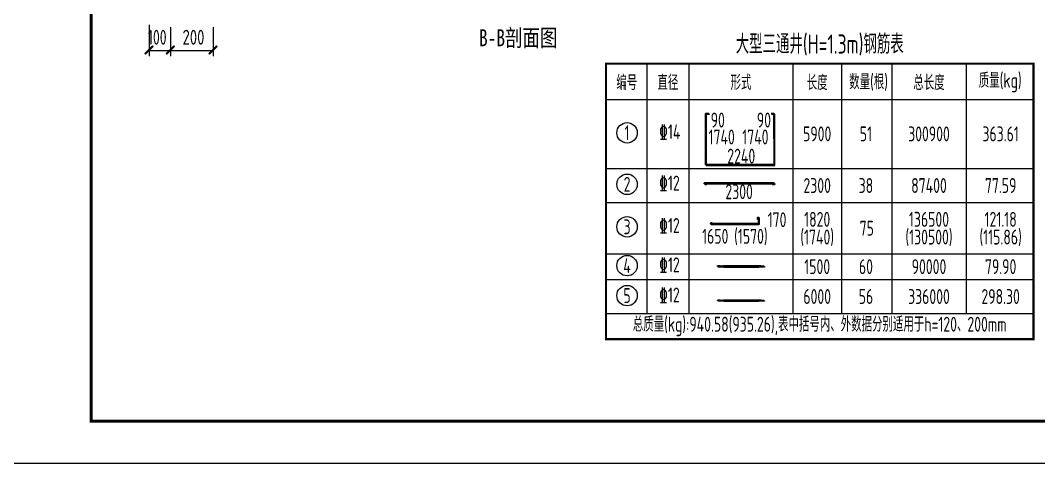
# Model space of a CAD drawing. Extents: x 2969 to 3809, y -1283 to -33.
# Drawn here: x 3397.9 to 3636.8, y -644.2 to -540.2 of the extents above; entities that cross this region are included whole.
import ezdxf
from ezdxf.enums import TextEntityAlignment as Align

# ---------------------------------------------------------------- set-up
doc = ezdxf.new("R2010")
doc.units = 0
doc.header["$LTSCALE"] = 10
for name, color, linetype in [('0-TK', 7, 'Continuous'), ('尺寸标注', 1, 'Continuous'), ('文字', 3, 'Continuous'), ('轮廓', 7, 'Continuous'), ('钢筋', 4, 'Continuous')]:
    doc.layers.add(name, color=color, linetype=linetype)
doc.styles.add('GJ', font='tssdeng.shx', dxfattribs={"width": 0.75, "bigfont": 'hztxt.shx'})
doc.styles.add('HZTXT', font='仿宋_GB2312_0.ttf', dxfattribs={"width": 0.6, "height": 1.25})

# ---------------------------------------------------------------- blocks, each defined once
blk = doc.blocks.new('K-建筑标记')
at = {"lineweight": 5}
blk.add_hatch(color=256, dxfattribs=at).paths.add_polyline_path([(0.97, 0.8), (0.8, 0.97), (-0.97, -0.8), (-0.8, -0.97)])
blk.add_lwpolyline([(-0.8, -0.97), (-0.97, -0.8), (0.8, 0.97), (0.97, 0.8)], close=True, dxfattribs=at)
blk.add_lwpolyline([(0.09, -0.09), (-0.09, 0.09)], dxfattribs=at)

msp = doc.modelspace()

# ---------------------------------------------------------------- hatches: boundary and pattern name
at = {"layer": '轮廓'}
for points in [[(3558.702, -562.074), (3558.614, -562.074), (3558.702, -574.015)], [(3558.614, -562.074), (3558.702, -574.015), (3558.614, -574.109)], [(3558.657, -562.029), (3558.657, -562.074), (3559.383, -562.029)], [(3558.657, -562.074), (3559.383, -562.029), (3559.383, -562.074)], [(3574.664, -562.074), (3574.664, -562.029), (3573.983, -562.074)], [(3574.664, -562.029), (3573.983, -562.074), (3573.983, -562.029)], [(3574.622, -574.015), (3574.71, -574.109), (3574.622, -562.074)], [(3574.71, -574.109), (3574.622, -562.074), (3574.71, -562.074)], [(3558.702, -574.015), (3558.614, -574.109), (3574.622, -574.015)], [(3558.614, -574.109), (3574.622, -574.015), (3574.71, -574.109)], [(3558.389, -578.327), (3558.389, -578.424), (3558.295, -578.379)], [(3558.295, -578.379), (3558.389, -578.424), (3558.295, -578.467)], [(3558.389, -578.424), (3558.295, -578.467), (3558.337, -578.467)], [(3558.295, -578.467), (3558.337, -578.467), (3558.295, -578.554)], [(3558.337, -578.467), (3558.295, -578.554), (3558.389, -578.467)], [(3558.295, -578.554), (3558.389, -578.467), (3558.389, -578.554)], [(3558.389, -578.327), (3558.389, -578.424), (3574.622, -578.327)], [(3558.389, -578.424), (3574.622, -578.327), (3574.622, -578.424)], [(3558.389, -578.512), (3558.389, -578.554), (3558.8, -578.512)], [(3558.389, -578.554), (3558.8, -578.512), (3558.8, -578.554)], [(3574.622, -578.554), (3574.622, -578.512), (3574.214, -578.554)], [(3574.622, -578.512), (3574.214, -578.554), (3574.214, -578.512)], [(3574.71, -578.379), (3574.664, -578.424), (3574.622, -578.327)], [(3574.664, -578.424), (3574.622, -578.327), (3574.622, -578.424)], [(3574.622, -578.512), (3574.71, -578.554), (3574.664, -578.467)], [(3574.622, -578.554), (3574.622, -578.512), (3574.71, -578.554)], [(3574.755, -578.467), (3574.664, -578.467), (3574.71, -578.379)], [(3574.664, -578.467), (3574.71, -578.379), (3574.664, -578.424)], [(3574.71, -578.554), (3574.664, -578.467), (3574.755, -578.467)], [(3559.845, -587.729), (3559.845, -587.818), (3559.753, -587.774)], [(3559.845, -587.729), (3559.845, -587.818), (3560.206, -587.729)], [(3559.845, -587.818), (3560.206, -587.729), (3560.206, -587.818)], [(3570.892, -586.412), (3570.935, -586.457), (3570.847, -586.501)], [(3570.935, -586.457), (3570.847, -586.501), (3570.935, -586.501)], [(3570.935, -586.501), (3570.847, -586.501), (3570.935, -586.908)], [(3570.847, -586.501), (3570.935, -586.908), (3570.847, -586.908)], [(3570.98, -586.368), (3570.98, -586.457), (3570.892, -586.412)], [(3570.98, -586.457), (3570.892, -586.412), (3570.935, -586.457)], [(3571.069, -586.412), (3571.023, -586.457), (3570.98, -586.368)], [(3571.023, -586.457), (3570.98, -586.368), (3570.98, -586.457)], [(3571.12, -586.501), (3571.023, -586.501), (3571.069, -586.412)], [(3571.023, -586.501), (3571.069, -586.412), (3571.023, -586.457)], [(3571.12, -586.457), (3571.023, -586.457), (3571.12, -587.907)], [(3571.023, -586.457), (3571.12, -587.907), (3571.023, -587.907)], [(3559.753, -587.774), (3559.799, -587.818), (3559.702, -587.862)], [(3559.799, -587.818), (3559.702, -587.862), (3559.799, -587.862)], [(3559.702, -587.862), (3559.799, -587.862), (3559.753, -587.951)], [(3559.845, -587.818), (3559.753, -587.774), (3559.799, -587.818)], [(3559.753, -587.862), (3559.753, -587.951), (3571.069, -587.862)], [(3559.753, -587.951), (3571.069, -587.862), (3571.069, -587.951)], [(3559.753, -587.951), (3559.799, -587.862), (3559.845, -587.951)], [(3559.799, -587.862), (3559.845, -587.951), (3559.845, -587.907)], [(3561.408, -597.938), (3561.454, -597.849), (3562.092, -597.938)], [(3561.454, -597.849), (3562.092, -597.938), (3562.046, -597.849)], [(3562.773, -597.849), (3562.73, -597.938), (3562.046, -597.849)], [(3562.73, -597.938), (3562.046, -597.849), (3562.092, -597.938)], [(3562.73, -597.849), (3562.73, -597.938), (3570.96, -597.849)], [(3562.73, -597.938), (3570.96, -597.849), (3570.96, -597.938)], [(3570.96, -597.938), (3571.003, -597.849), (3571.641, -597.938)], [(3571.003, -597.849), (3571.641, -597.938), (3571.595, -597.849)], [(3572.322, -597.849), (3572.279, -597.938), (3571.595, -597.849)], [(3572.279, -597.938), (3571.595, -597.849), (3571.641, -597.938)], [(3561.408, -605.979), (3561.454, -605.883), (3562.092, -605.979)], [(3561.454, -605.883), (3562.092, -605.979), (3562.046, -605.883)], [(3562.773, -605.883), (3562.73, -605.979), (3562.046, -605.883)], [(3562.73, -605.979), (3562.046, -605.883), (3562.092, -605.979)], [(3562.73, -605.883), (3562.73, -605.979), (3570.96, -605.883)], [(3562.73, -605.979), (3570.96, -605.883), (3570.96, -605.979)], [(3570.96, -605.979), (3571.003, -605.883), (3571.641, -605.979)], [(3571.003, -605.883), (3571.641, -605.979), (3571.595, -605.883)], [(3572.322, -605.883), (3572.279, -605.979), (3571.595, -605.883)], [(3572.279, -605.979), (3571.595, -605.883), (3571.641, -605.979)]]:
    msp.add_hatch(color=256, dxfattribs=at).paths.add_polyline_path(points)

# ---------------------------------------------------------------- linework, layer by layer
at = {"linetype": 'Continuous', "const_width": 0.7}
msp.add_lwpolyline([(3414.454, -357.239), (3799.454, -357.239), (3799.454, -634.239), (3414.454, -634.239)], close=True, dxfattribs=at)
at = {"layer": '0-TK'}
msp.add_lwpolyline([(3389.454, -347.239), (3809.454, -347.239), (3809.454, -644.239), (3389.454, -644.239)], close=True, dxfattribs=at)
at = {"layer": '尺寸标注'}
for points in [[(3428.062, -541.217), (3428.062, -548.595)], [(3433.056, -541.789), (3433.056, -548.595)], [(3433.056, -541.903), (3433.056, -548.595)], [(3433.056, -542.073), (3433.121, -542.073)], [(3443.065, -541.789), (3443.065, -548.595)], [(3443.065, -542.073), (3443.118, -542.073)], [(3428.062, -547.305), (3433.056, -547.305)], [(3433.056, -547.305), (3443.065, -547.305)]]:
    msp.add_lwpolyline(points, dxfattribs=at)
at = {"layer": '轮廓', "const_width": 0.5}
msp.add_lwpolyline([(3535.261, -550.339), (3635.559, -550.339), (3635.559, -615.023), (3535.261, -615.023)], close=True, dxfattribs=at)
at = {"layer": '轮廓'}
for points in [[(3544.855, -550.339), (3544.855, -609.031)], [(3554.718, -550.339), (3554.718, -609.031)], [(3579.132, -550.339), (3579.132, -609.031)], [(3590.504, -550.339), (3590.504, -609.031)], [(3602.321, -550.339), (3602.321, -609.031)], [(3619.779, -550.339), (3619.779, -609.031)], [(3535.261, -558.732), (3635.559, -558.732)], [(3558.854, -562.226), (3558.766, -562.226), (3558.766, -574.261), (3558.854, -574.167), (3558.854, -562.226)], [(3558.808, -562.226), (3559.535, -562.226), (3559.535, -562.182), (3558.808, -562.182), (3558.808, -562.226)], [(3558.808, -562.226), (3559.535, -562.226)], [(3574.135, -562.226), (3574.817, -562.226), (3574.817, -562.182), (3574.135, -562.182), (3574.135, -562.226)], [(3574.816, -562.226), (3574.135, -562.226)], [(3574.774, -574.167), (3574.862, -574.261), (3574.862, -562.226), (3574.774, -562.226), (3574.774, -574.167)], [(3535.261, -574.943), (3635.559, -574.943)], [(3558.854, -574.167), (3558.766, -574.261), (3574.862, -574.261), (3574.774, -574.167), (3558.854, -574.167)], [(3558.541, -578.479), (3558.541, -578.576), (3558.447, -578.531), (3558.541, -578.479)], [(3558.447, -578.531), (3558.541, -578.576), (3558.489, -578.618), (3558.447, -578.618), (3558.447, -578.531)], [(3558.447, -578.618), (3558.489, -578.618), (3558.541, -578.618), (3558.447, -578.706), (3558.447, -578.618)], [(3558.447, -578.706), (3558.541, -578.618), (3558.541, -578.664), (3558.541, -578.706), (3558.447, -578.706)], [(3558.541, -578.576), (3574.771, -578.576), (3574.771, -578.48), (3558.541, -578.48), (3558.541, -578.576)], [(3558.541, -578.706), (3558.949, -578.706), (3558.949, -578.662), (3558.541, -578.662), (3558.541, -578.706)], [(3574.366, -578.706), (3574.774, -578.706), (3574.774, -578.662), (3574.366, -578.662), (3574.366, -578.706)], [(3574.862, -578.531), (3574.816, -578.576), (3574.774, -578.576), (3574.774, -578.479), (3574.862, -578.531)], [(3574.774, -578.706), (3574.774, -578.664), (3574.816, -578.618), (3574.862, -578.706), (3574.774, -578.706)], [(3574.907, -578.618), (3574.816, -578.618), (3574.816, -578.576), (3574.862, -578.531), (3574.907, -578.618)], [(3574.862, -578.706), (3574.816, -578.618), (3574.907, -578.618), (3574.862, -578.706)], [(3535.261, -582.976), (3635.559, -582.976)], [(3571.045, -586.564), (3571.087, -586.608), (3571.087, -586.653), (3570.999, -586.653), (3571.045, -586.564)], [(3570.999, -587.06), (3571.088, -587.06), (3571.088, -586.653), (3570.999, -586.653), (3570.999, -587.06)], [(3571.133, -586.52), (3571.133, -586.608), (3571.087, -586.608), (3571.045, -586.564), (3571.133, -586.52)], [(3571.221, -586.564), (3571.178, -586.608), (3571.133, -586.608), (3571.133, -586.52), (3571.221, -586.564)], [(3571.272, -586.653), (3571.178, -586.653), (3571.178, -586.608), (3571.221, -586.564), (3571.272, -586.653)], [(3571.178, -588.059), (3571.275, -588.059), (3571.275, -586.608), (3571.178, -586.608), (3571.178, -588.059)], [(3559.906, -587.925), (3559.951, -587.969), (3559.951, -588.014), (3559.854, -588.014), (3559.906, -587.925)], [(3559.854, -588.014), (3559.951, -588.014), (3559.906, -588.103), (3559.854, -588.014)], [(3559.997, -587.881), (3559.997, -587.969), (3559.951, -587.969), (3559.906, -587.925), (3559.997, -587.881)], [(3559.906, -588.103), (3571.22, -588.103), (3571.22, -588.014), (3559.906, -588.014), (3559.906, -588.103)], [(3559.906, -588.103), (3559.951, -588.014), (3559.997, -588.059), (3559.997, -588.103), (3559.906, -588.103)], [(3559.997, -587.969), (3560.36, -587.969), (3560.36, -587.881), (3559.997, -587.881), (3559.997, -587.969)], [(3535.261, -595.005), (3635.559, -595.005)], [(3561.56, -598.09), (3561.605, -598.001), (3562.198, -598.001), (3562.244, -598.09), (3561.56, -598.09)], [(3562.925, -598.001), (3562.882, -598.09), (3562.244, -598.09), (3562.198, -598.001), (3562.925, -598.001)], [(3562.882, -598.09), (3571.112, -598.09), (3571.112, -598.001), (3562.882, -598.001), (3562.882, -598.09)], [(3570.474, -598.045), (3570.428, -598.045)], [(3571.112, -598.09), (3571.155, -598.001), (3571.747, -598.001), (3571.793, -598.09), (3571.112, -598.09)], [(3572.474, -598.001), (3572.431, -598.09), (3571.793, -598.09), (3571.747, -598.001), (3572.474, -598.001)], [(3535.261, -600.997), (3635.559, -600.997)], [(3561.56, -606.131), (3561.605, -606.035), (3562.198, -606.035), (3562.244, -606.131), (3561.56, -606.131)], [(3562.925, -606.035), (3562.882, -606.131), (3562.244, -606.131), (3562.198, -606.035), (3562.925, -606.035)], [(3562.882, -606.131), (3571.112, -606.131), (3571.112, -606.035), (3562.882, -606.035), (3562.882, -606.131)], [(3570.474, -606.079), (3570.428, -606.079)], [(3571.112, -606.131), (3571.155, -606.035), (3571.747, -606.035), (3571.793, -606.131), (3571.112, -606.131)], [(3572.474, -606.035), (3572.431, -606.131), (3571.793, -606.131), (3571.747, -606.035), (3572.474, -606.035)], [(3535.261, -609.031), (3635.559, -609.031)]]:
    msp.add_lwpolyline(points, dxfattribs=at)
at = {"layer": '轮廓', "lineweight": 0}
for points in [[(3558.702, -562.074), (3558.614, -562.074), (3558.702, -574.015), (3558.702, -562.074)], [(3558.614, -562.074), (3558.702, -574.015), (3558.614, -574.109), (3558.614, -562.074)], [(3558.657, -562.029), (3558.657, -562.074), (3559.383, -562.029), (3558.657, -562.029)], [(3558.657, -562.074), (3559.383, -562.029), (3559.383, -562.074), (3558.657, -562.074)], [(3574.664, -562.074), (3574.664, -562.029), (3573.983, -562.074), (3574.664, -562.074)], [(3574.664, -562.029), (3573.983, -562.074), (3573.983, -562.029), (3574.664, -562.029)], [(3574.622, -574.015), (3574.71, -574.109), (3574.622, -562.074), (3574.622, -574.015)], [(3574.71, -574.109), (3574.622, -562.074), (3574.71, -562.074), (3574.71, -574.109)], [(3558.702, -574.015), (3558.614, -574.109), (3574.622, -574.015), (3558.702, -574.015)], [(3558.614, -574.109), (3574.622, -574.015), (3574.71, -574.109), (3558.614, -574.109)], [(3558.389, -578.327), (3558.389, -578.424), (3558.295, -578.379), (3558.389, -578.327)], [(3558.295, -578.379), (3558.389, -578.424), (3558.295, -578.467), (3558.295, -578.379)], [(3558.389, -578.424), (3558.295, -578.467), (3558.337, -578.467), (3558.389, -578.424)], [(3558.295, -578.467), (3558.337, -578.467), (3558.295, -578.554), (3558.295, -578.467)], [(3558.337, -578.467), (3558.295, -578.554), (3558.389, -578.467), (3558.337, -578.467)], [(3558.295, -578.554), (3558.389, -578.467), (3558.389, -578.554), (3558.295, -578.554)], [(3558.389, -578.327), (3558.389, -578.424), (3574.622, -578.327), (3558.389, -578.327)], [(3558.389, -578.424), (3574.622, -578.327), (3574.622, -578.424), (3558.389, -578.424)], [(3558.389, -578.512), (3558.389, -578.554), (3558.8, -578.512), (3558.389, -578.512)], [(3558.389, -578.554), (3558.8, -578.512), (3558.8, -578.554), (3558.389, -578.554)], [(3574.622, -578.554), (3574.622, -578.512), (3574.214, -578.554), (3574.622, -578.554)], [(3574.622, -578.512), (3574.214, -578.554), (3574.214, -578.512), (3574.622, -578.512)], [(3574.71, -578.379), (3574.664, -578.424), (3574.622, -578.327), (3574.71, -578.379)], [(3574.664, -578.424), (3574.622, -578.327), (3574.622, -578.424), (3574.664, -578.424)], [(3574.622, -578.512), (3574.71, -578.554), (3574.664, -578.467), (3574.622, -578.512)], [(3574.622, -578.554), (3574.622, -578.512), (3574.71, -578.554), (3574.622, -578.554)], [(3574.755, -578.467), (3574.664, -578.467), (3574.71, -578.379), (3574.755, -578.467)], [(3574.664, -578.467), (3574.71, -578.379), (3574.664, -578.424), (3574.664, -578.467)], [(3574.71, -578.554), (3574.664, -578.467), (3574.755, -578.467), (3574.71, -578.554)], [(3559.845, -587.729), (3559.845, -587.818), (3559.753, -587.774), (3559.845, -587.729)], [(3559.845, -587.729), (3559.845, -587.818), (3560.206, -587.729), (3559.845, -587.729)], [(3559.845, -587.818), (3560.206, -587.729), (3560.206, -587.818), (3559.845, -587.818)], [(3570.892, -586.412), (3570.935, -586.457), (3570.847, -586.501), (3570.892, -586.412)], [(3570.935, -586.457), (3570.847, -586.501), (3570.935, -586.501), (3570.935, -586.457)], [(3570.935, -586.501), (3570.847, -586.501), (3570.935, -586.908), (3570.935, -586.501)], [(3570.847, -586.501), (3570.935, -586.908), (3570.847, -586.908), (3570.847, -586.501)], [(3570.98, -586.368), (3570.98, -586.457), (3570.892, -586.412), (3570.98, -586.368)], [(3570.98, -586.457), (3570.892, -586.412), (3570.935, -586.457), (3570.98, -586.457)], [(3571.069, -586.412), (3571.023, -586.457), (3570.98, -586.368), (3571.069, -586.412)], [(3571.023, -586.457), (3570.98, -586.368), (3570.98, -586.457), (3571.023, -586.457)], [(3571.12, -586.501), (3571.023, -586.501), (3571.069, -586.412), (3571.12, -586.501)], [(3571.023, -586.501), (3571.069, -586.412), (3571.023, -586.457), (3571.023, -586.501)], [(3571.12, -586.457), (3571.023, -586.457), (3571.12, -587.907), (3571.12, -586.457)], [(3571.023, -586.457), (3571.12, -587.907), (3571.023, -587.907), (3571.023, -586.457)], [(3559.753, -587.774), (3559.799, -587.818), (3559.702, -587.862), (3559.753, -587.774)], [(3559.799, -587.818), (3559.702, -587.862), (3559.799, -587.862), (3559.799, -587.818)], [(3559.702, -587.862), (3559.799, -587.862), (3559.753, -587.951), (3559.702, -587.862)], [(3559.845, -587.818), (3559.753, -587.774), (3559.799, -587.818), (3559.845, -587.818)], [(3559.753, -587.862), (3559.753, -587.951), (3571.069, -587.862), (3559.753, -587.862)], [(3559.753, -587.951), (3571.069, -587.862), (3571.069, -587.951), (3559.753, -587.951)], [(3559.753, -587.951), (3559.799, -587.862), (3559.845, -587.951), (3559.753, -587.951)], [(3559.799, -587.862), (3559.845, -587.951), (3559.845, -587.907), (3559.799, -587.862)], [(3561.408, -597.938), (3561.454, -597.849), (3562.092, -597.938), (3561.408, -597.938)], [(3561.454, -597.849), (3562.092, -597.938), (3562.046, -597.849), (3561.454, -597.849)], [(3562.773, -597.849), (3562.73, -597.938), (3562.046, -597.849), (3562.773, -597.849)], [(3562.73, -597.938), (3562.046, -597.849), (3562.092, -597.938), (3562.73, -597.938)], [(3562.73, -597.849), (3562.73, -597.938), (3570.96, -597.849), (3562.73, -597.849)], [(3562.73, -597.938), (3570.96, -597.849), (3570.96, -597.938), (3562.73, -597.938)], [(3570.96, -597.938), (3571.003, -597.849), (3571.641, -597.938), (3570.96, -597.938)], [(3571.003, -597.849), (3571.641, -597.938), (3571.595, -597.849), (3571.003, -597.849)], [(3572.322, -597.849), (3572.279, -597.938), (3571.595, -597.849), (3572.322, -597.849)], [(3572.279, -597.938), (3571.595, -597.849), (3571.641, -597.938), (3572.279, -597.938)], [(3561.408, -605.979), (3561.454, -605.883), (3562.092, -605.979), (3561.408, -605.979)], [(3561.454, -605.883), (3562.092, -605.979), (3562.046, -605.883), (3561.454, -605.883)], [(3562.773, -605.883), (3562.73, -605.979), (3562.046, -605.883), (3562.773, -605.883)], [(3562.73, -605.979), (3562.046, -605.883), (3562.092, -605.979), (3562.73, -605.979)], [(3562.73, -605.883), (3562.73, -605.979), (3570.96, -605.883), (3562.73, -605.883)], [(3562.73, -605.979), (3570.96, -605.883), (3570.96, -605.979), (3562.73, -605.979)], [(3570.96, -605.979), (3571.003, -605.883), (3571.641, -605.979), (3570.96, -605.979)], [(3571.003, -605.883), (3571.641, -605.979), (3571.595, -605.883), (3571.003, -605.883)], [(3572.322, -605.883), (3572.279, -605.979), (3571.595, -605.883), (3572.322, -605.883)], [(3572.279, -605.979), (3571.595, -605.883), (3571.641, -605.979), (3572.279, -605.979)]]:
    msp.add_lwpolyline(points, dxfattribs=at)
for points in [[(3558.389, -578.424), (3558.389, -578.424), (3558.295, -578.379), (3558.295, -578.379), (3558.295, -578.379), (3558.389, -578.424), (3558.389, -578.424)], [(3559.799, -587.862), (3559.799, -587.862), (3559.753, -587.951), (3559.753, -587.951), (3559.753, -587.951), (3559.799, -587.862), (3559.799, -587.862)]]:
    msp.add_open_spline(points, degree=3, knots=[0, 0, 0, 0, 1, 1, 1, 2, 2, 2, 2], dxfattribs=at)
at = {"layer": '钢筋'}
for centre in [(3540.208, -566.591), (3540.208, -578.683), (3540.208, -588.651), (3540.208, -597.763), (3540.208, -604.799)]:
    msp.add_circle(centre, 2.4, dxfattribs=at)

# ---------------------------------------------------------------- block references
at = {"layer": '尺寸标注', "xscale": 1.017900000006193, "yscale": 1.017900000006193, "zscale": 1.017900000006193}
for p in [(3428.062, -547.125), (3433.056, -547.125), (3443.065, -547.125)]:
    msp.add_blockref('K-建筑标记', p, dxfattribs=at)

# ---------------------------------------------------------------- texts
at = {"layer": '尺寸标注', "style": 'GJ'}
for s, width, p in [('100', 0.7, (3427.789, -545.908)), ('200', 0.75, (3435.901, -545.908))]:
    msp.add_text(s, height=3.5, dxfattribs=dict(at, width=width)).set_placement(p)
at = {"layer": '文字', "style": 'HZTXT', "width": 0.75}
msp.add_text('B-B剖面图', height=4, dxfattribs=at).set_placement((3505.455, -546.287))
at = {"layer": '钢筋', "style": 'GJ', "width": 0.7}
for s, height, p in [('大型三通井(H=1.3m)钢筋表', 4.5, (3585.41, -545.736)), ('编号', 3.5, (3540.148, -554.624)), ('直径', 3.5, (3549.787, -554.624)), ('形式', 3.5, (3566.925, -554.624)), ('长度', 3.5, (3584.818, -554.624)), ('数量(根)', 3.5, (3596.881, -554.624)), ('总长度', 3.5, (3611.05, -554.624)), ('质量(kg)', 3.5, (3627.761, -554.624)), ('5900', 3.5, (3584.818, -566.838)), ('51', 3.5, (3596.257, -566.838)), ('300900', 3.5, (3611.05, -566.838)), ('363.61', 3.5, (3627.863, -566.838)), ('2300', 3.5, (3584.818, -578.959)), ('38', 3.5, (3596.257, -578.959)), ('87400', 3.5, (3611.05, -578.959)), ('77.59', 3.5, (3627.863, -578.959)), ('1820', 3.5, (3584.818, -586.892)), ('136500', 3.5, (3611.05, -586.892)), ('121.18', 3.5, (3627.863, -586.892)), ('75', 3.5, (3596.451, -588.99)), ('(1740)', 3.5, (3584.818, -591.044)), ('(130500)', 3.5, (3611.05, -591.044)), ('(115.86)', 3.5, (3627.863, -591.044)), ('1500', 3.5, (3584.818, -598.001)), ('60', 3.5, (3596.257, -598.001)), ('90000', 3.5, (3611.05, -598.001)), ('79.90', 3.5, (3627.863, -598.001)), ('6000', 3.5, (3584.818, -605.014)), ('56', 3.5, (3596.257, -605.014)), ('336000', 3.5, (3611.05, -605.014)), ('298.30', 3.5, (3627.863, -605.014)), ('总质量(kg):940.58(935.26),表中括号内、外数据分别适用于h=120、200mm', 3.5, (3585.41, -611.862))]:
    msp.add_text(s, height=height, dxfattribs=at).set_placement(p, align=Align.MIDDLE)
for s, p in [('90', (3559.828, -565.349)), ('90', (3570.655, -565.349)), ('%%13214', (3547.703, -568.104)), ('1740', (3559.323, -569.323)), ('1740', (3567.232, -569.323)), ('2240', (3563.733, -573.809)), ('%%13212', (3547.703, -580.146)), ('2300', (3563.28, -582.167)), ('170', (3573.197, -588.739)), ('%%13212', (3547.703, -590.093)), ('1650', (3557.811, -592.629)), ('(1570)', (3565.335, -592.629)), ('%%13212', (3547.703, -599.328)), ('%%13212', (3547.703, -606.403))]:
    msp.add_text(s, height=3.5, dxfattribs=at).set_placement(p)
for s, p in [('1', (3540.208, -566.591)), ('2', (3540.208, -578.683)), ('3', (3540.208, -588.651)), ('4', (3540.208, -597.763)), ('5', (3540.208, -604.799))]:
    msp.add_text(s, height=3.5, dxfattribs=at).set_placement(p, align=Align.MIDDLE_CENTER)

doc.saveas('drawing.dxf')
